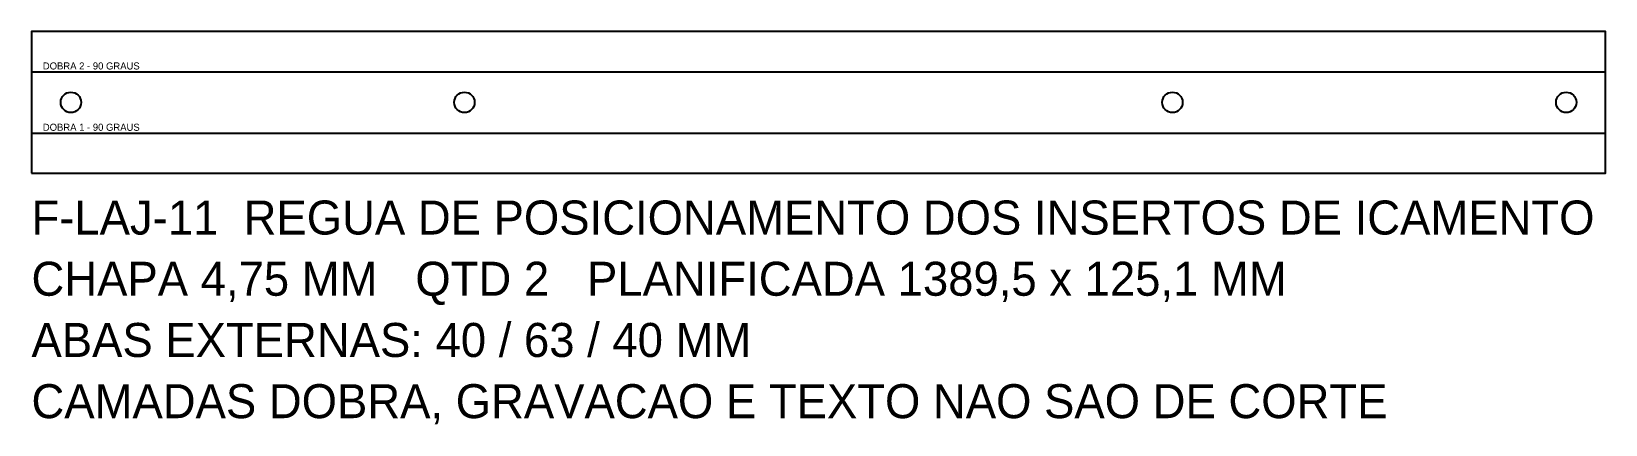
# Model space of a CAD drawing. Header units: millimetres. Extents: x 0 to 1390, y -222 to 125.
import ezdxf

# ---------------------------------------------------------------- set-up
doc = ezdxf.new("R2010")
doc.units = ezdxf.units.MM
doc.linetypes.add('DASHED', pattern=[1.524, 1.27, -0.254])
for name, color, linetype in [('CORTE', 7, 'CONTINUOUS'), ('DOBRA', 2, 'DASHED'), ('TEXTO', 3, 'CONTINUOUS')]:
    doc.layers.add(name, color=color, linetype=linetype)

msp = doc.modelspace()

# ---------------------------------------------------------------- linework, layer by layer
at = {"layer": 'CORTE'}
msp.add_lwpolyline([(0, 0), (1389.5, 0), (1389.5, 125.1), (0, 125.1)], close=True, dxfattribs=at)
for centre in [(34.8, 62.6), (382.2, 62.6), (1007.2, 62.6), (1354.8, 62.6)]:
    msp.add_circle(centre, 9, dxfattribs=at)
at = {"layer": 'DOBRA'}
for p, q in [((0, 89.6), (1389.5, 89.6)), ((0, 35.5), (1389.5, 35.5))]:
    msp.add_line(p, q, dxfattribs=at)

# ---------------------------------------------------------------- texts
at = {"layer": 'TEXTO'}
for s, height, p in [('DOBRA 2 - 90 GRAUS', 6.256, (10, 91.6)), ('DOBRA 1 - 90 GRAUS', 6.256, (10, 37.5)), ('F-LAJ-11  REGUA DE POSICIONAMENTO DOS INSERTOS DE ICAMENTO', 30, (0, -54)), ('CHAPA 4,75 MM   QTD 2   PLANIFICADA 1389,5 x 125,1 MM', 30, (0, -108)), ('ABAS EXTERNAS: 40 / 63 / 40 MM', 30, (0, -162)), ('CAMADAS DOBRA, GRAVACAO E TEXTO NAO SAO DE CORTE', 30, (0, -216))]:
    msp.add_text(s, height=height, dxfattribs=at).set_placement(p)

doc.saveas('drawing.dxf')
